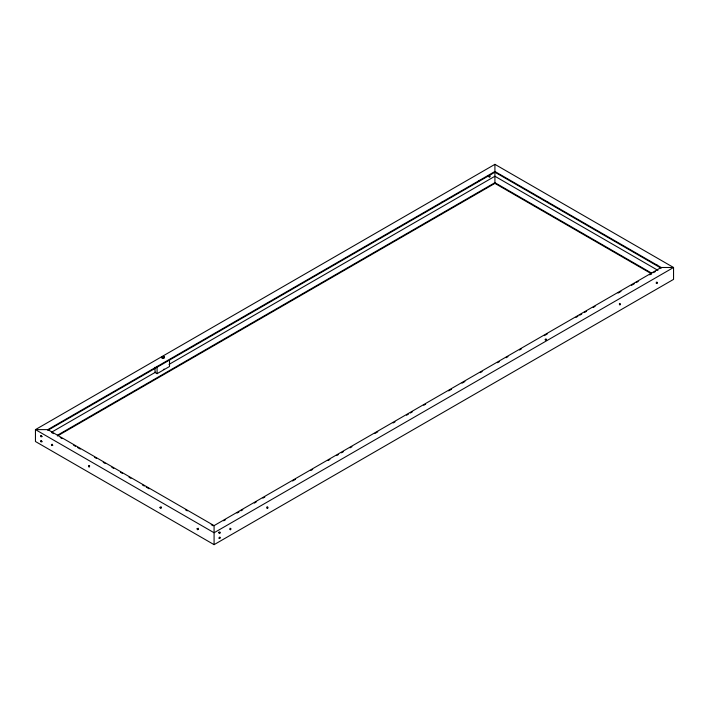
<?xml version="1.0" encoding="UTF-8"?>
<svg xmlns="http://www.w3.org/2000/svg" width="709" height="709" viewBox="0 0 709 709"><rect width="100%" height="100%" fill="white"/><g stroke="black" fill="none" stroke-linecap="round" stroke-linejoin="round"><path stroke-width="1.06" d="M219.772 532.149L218.718 532.92M230.062 529.322L230.434 529.853L231.09 528.879L230.567 528.577L230.062 529.322L230.088 528.161M41.317 440.643L42.212 441.751M218.718 532.592L218.966 532.078M52.094 444.162L52.812 445.403M442.416 201.622L442.097 202.092M479.426 180.387L478.912 180.839M545.239 340.01L546.621 340.01M488.882 175.805L489.68 175.876L488.882 176.878M656.188 282.217L656.977 282.288L656.188 283.272M656.906 264.838L656.312 264.776M266.903 506.908L267.559 507.112L266.903 508.078M619.365 304.613L619.888 303.7L619.365 303.399M494.917 164.346L35.45 429.619L35.45 441.512L214.083 544.654L673.55 279.381L673.55 267.488L494.917 164.346L494.917 183.383L57.385 435.991M52.023 431.949L155.555 372.172M168.981 364.426L494.917 176.249L657.934 270.359M155.014 367.253L155.014 372.482L157.079 373.67L169.513 366.5L169.513 360.216M57.385 435.273L494.917 182.674L651.633 273.151M661.187 268.197L494.917 172.198L47.813 430.336L47.813 429.619L214.083 525.617L661.187 267.488L673.55 267.488L214.083 532.751L35.45 429.619L47.813 429.619L494.917 171.489L661.187 267.488M223.663 520.805L225.577 519.697M237.063 513.068L238.977 511.96M240.892 510.852L242.806 509.744M254.292 503.115L256.206 502.007M262.915 498.143L264.829 497.036M292.595 481.003L295.467 479.346M310.781 470.501L312.696 469.393M328.019 460.558L329.933 459.45M336.633 455.577L338.548 454.478M341.419 452.812L343.333 451.713M350.033 447.84L351.948 446.732M374.928 433.465L377.8 431.808M393.114 422.963L395.028 421.864M406.523 415.226L408.437 414.127M410.351 413.019L412.266 411.911M423.752 405.282L425.666 404.174M448.646 390.907L451.518 389.25M462.046 383.17L464.918 381.513M480.241 372.668L482.155 371.56M497.47 362.716L499.384 361.608M506.093 357.744L508.007 356.636M519.493 350.007L521.407 348.899M544.388 335.632L547.259 333.974M575.983 317.393L577.897 316.285M579.811 315.177L581.726 314.078M584.597 312.421L586.511 311.313M593.211 307.44L595.126 306.341M618.106 293.074L620.978 291.417M631.506 285.337L634.378 283.671M636.292 282.572L638.206 281.464M649.701 274.835L651.615 273.727M653.53 272.619L655.444 271.512M42.212 436.638L41.299 435.672M89.635 465.529L89.112 465.84L89.635 466.744M161.271 508.078L160.606 507.112L161.271 506.908M198.219 528.223L197.696 528.524L198.219 529.437M494.917 183.383L651.633 273.86M51.633 432.543L53.547 433.642M60.238 437.506L62.144 438.605M73.612 445.225L75.526 446.333M77.432 447.432L80.303 449.089M94.634 457.367L96.548 458.475M103.239 462.33L105.145 463.438M111.836 467.302L113.75 468.401M120.441 472.265L122.347 473.364M129.038 477.228L130.952 478.336M142.412 484.956L144.326 486.055M146.24 487.163L149.103 488.811M185.421 509.78L187.327 510.879M211.22 524.678L213.125 525.777M547.729 202.092L547.41 201.622M218.718 538.034L219.373 538.087L219.755 537.112M214.083 525.617L214.083 544.654M157.079 366.349L157.079 373.67M164.125 369.043A1.09 0.629 0 0 1 163.354 369.495M219.338 532.955C220.198 534.808 220.729 530.438 219.338 532.955M219.338 538.069C220.198 539.921 220.729 535.552 219.338 538.069M267.151 507.91C267.993 509.727 268.507 505.446 267.151 507.91M489.245 176.683C490.105 178.535 490.637 174.166 489.245 176.683M619.471 304.498C620.313 306.315 620.836 302.034 619.471 304.498M656.561 283.086C657.403 284.903 657.925 280.622 656.561 283.086M40.705 435.884C41.113 438.525 42.531 435.299 40.705 435.884M40.705 440.998C41.113 443.639 42.531 440.413 40.705 440.998M51.429 444.632C51.828 447.228 53.219 444.064 51.429 444.632M88.51 466.043C88.917 468.64 90.309 465.476 88.51 466.043M160.004 507.325C160.411 509.913 161.803 506.758 160.004 507.325M197.093 528.737C197.501 531.325 198.892 528.17 197.093 528.737M163.788 357.699L162.352 357.699L163.69 357.664M545.239 339.301C546.284 340.967 547.233 338.069 545.239 339.301M162.379 358.151A1.383 0.798 0 0 0 164.453 357.46A1.383 0.798 0 0 0 162.379 356.769A1.383 0.798 0 0 0 162.379 358.151M162.379 357.912A1.383 0.798 0 0 0 164.453 357.221A1.383 0.798 0 0 0 162.379 356.53A1.383 0.798 0 0 0 162.379 357.912"/></g></svg>
